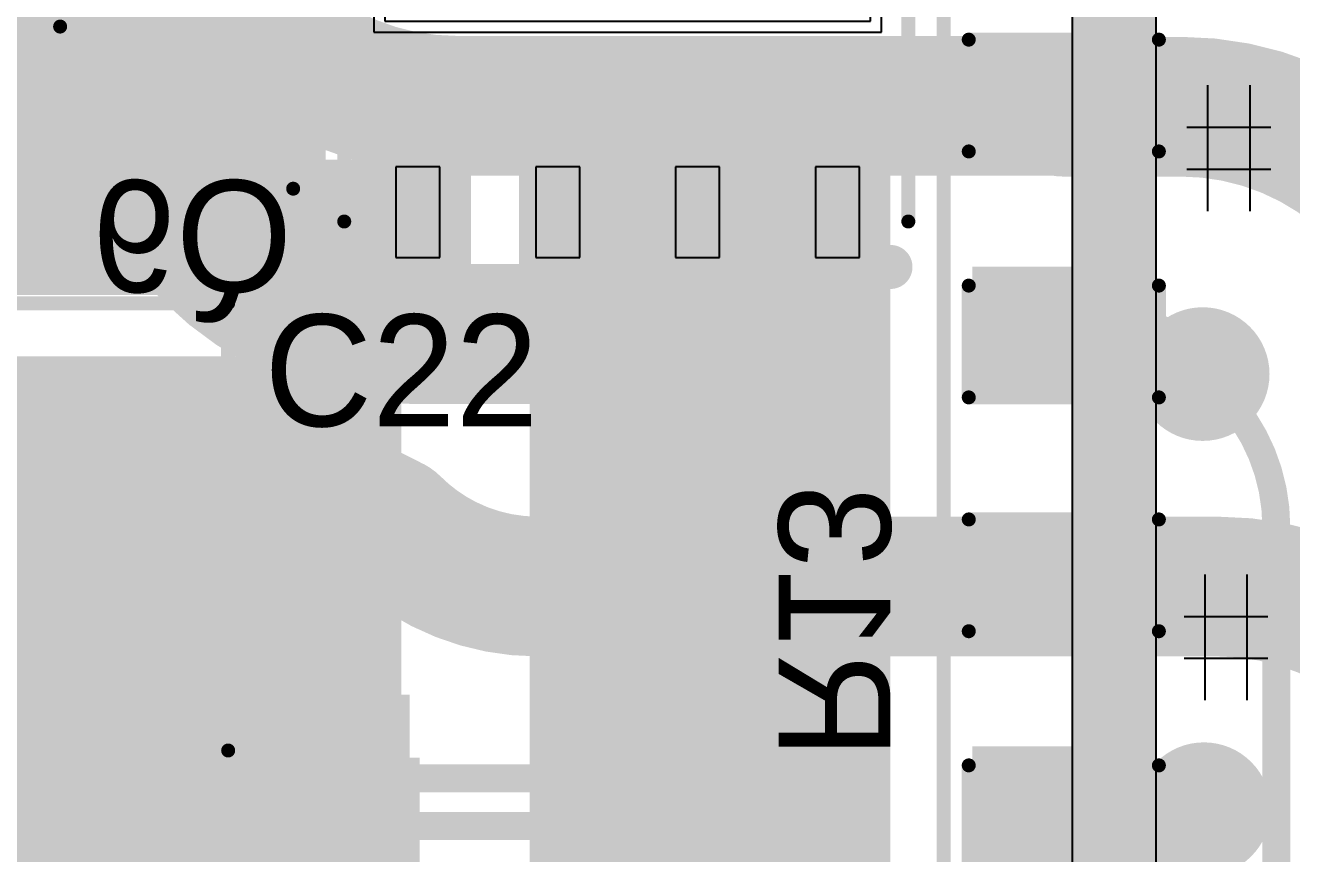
# Model space of a CAD drawing. Header units: millimetres. Extents: x 2.49 to 5.32, y 1.64 to 4.48.
# Drawn here: x 4.5926 to 5.0455, y 2.9391 to 3.2355 of the extents above; entities that cross this region are included whole.
import ezdxf

# ---------------------------------------------------------------- set-up
doc = ezdxf.new("R2010")
doc.units = ezdxf.units.MM
doc.header["$MEASUREMENT"] = 0
for name, color, linetype in [('BottomLayer', 5, 'Continuous'), ('BottomOverlay', 54, 'Continuous'), ('BottomPaste', 16, 'Continuous'), ('BottomSolder', 6, 'Continuous'), ('InternalPlane1', 76, 'Continuous'), ('InternalPlane2', 16, 'Continuous'), ('Mechanical2', 216, 'Continuous'), ('MultiLayer', 9, 'Continuous'), ('TopLayer', 1, 'Continuous'), ('TopOverlay', 2, 'Continuous'), ('TopPaste', 8, 'Continuous'), ('TopSolder', 216, 'Continuous'), ('ViaHoleLayer', 16, 'Continuous')]:
    doc.layers.add(name, color=color, linetype=linetype)

# ---------------------------------------------------------------- blocks, each defined once
blk = doc.blocks.new('B4P_VH_FB_B_LF__SN__B_9')
at = {"layer": 'BottomOverlay', "const_width": 0.005}
blk.add_lwpolyline([(-0.31063, 0.183), (0.31063, 0.183)], dxfattribs=at)
blk = doc.blocks.new('VKME1451J221MV_10')
at = {"layer": 'TopLayer'}
blk.add_solid([(-0.08858, 0.03248), (-0.26574, 0.03248), (-0.08858, -0.03248), (-0.26574, -0.03248)], dxfattribs=at)
at = {"layer": 'TopOverlay', "const_width": 0.005}
for points in [[(-0.20126, -0.039), (-0.20126, -0.199)], [(0.10609, -0.199), (-0.20126, -0.199)]]:
    blk.add_lwpolyline(points, dxfattribs=at)
at = {"layer": 'TopOverlay', "const_width": 0.0025}
for points in [[(-0.20251, -0.039, 1), (-0.20001, -0.039, 1)], [(-0.20251, -0.199, 1), (-0.20001, -0.199, 1)], [(-0.20251, -0.199, 1), (-0.20001, -0.199, 1)]]:
    blk.add_lwpolyline(points, format="xyb", close=True, dxfattribs=at)
at = {"layer": 'TopPaste'}
blk.add_solid([(-0.08858, 0.03248), (-0.26574, 0.03248), (-0.08858, -0.03248), (-0.26574, -0.03248)], dxfattribs=at)
at = {"layer": 'TopSolder'}
blk.add_solid([(-0.08458, 0.03648), (-0.26974, 0.03648), (-0.08458, -0.03648), (-0.26974, -0.03648)], dxfattribs=at)
blk = doc.blocks.new('VT1H471MI135000CE0_15')
at = {"layer": 'TopOverlay', "const_width": 0.005}
for points in [[(0.26736, -0.268), (0.26736, -0.042)], [(-0.136, -0.268), (0.26736, -0.268)]]:
    blk.add_lwpolyline(points, dxfattribs=at)
at = {"layer": 'TopOverlay', "const_width": 0.0025}
blk.add_lwpolyline([(0.26611, -0.268, 1), (0.26861, -0.268, 1)], format="xyb", close=True, dxfattribs=at)
blk.add_lwpolyline([(0.26611, -0.268, 1), (0.26861, -0.268, 1)], format="xyb", close=True, dxfattribs=at)
blk = doc.blocks.new('R__0603_B_43')
at = {"layer": 'BottomLayer'}
for points in [[(-0.015, -0.0175), (-0.015, 0.0175), (-0.045, -0.0175), (-0.045, 0.0175)], [(0.045, -0.0175), (0.045, 0.0175), (0.015, -0.0175), (0.015, 0.0175)]]:
    blk.add_solid(points, dxfattribs=at)
at = {"layer": 'BottomOverlay', "const_width": 0.005}
for points in [[(-0.048, 0.021), (-0.048, -0.021)], [(-0.048, 0.021), (0.048, 0.021)], [(0.048, 0.021), (0.048, -0.021)], [(-0.048, -0.021), (0.048, -0.021)]]:
    blk.add_lwpolyline(points, dxfattribs=at)
at = {"layer": 'BottomOverlay', "const_width": 0.0025}
for points in [[(-0.04925, 0.021, 1), (-0.04675, 0.021, 1)], [(-0.04925, 0.021, 1), (-0.04675, 0.021, 1)], [(0.04675, 0.021, 1), (0.04925, 0.021, 1)], [(0.04675, 0.021, 1), (0.04925, 0.021, 1)], [(-0.04925, -0.021, 1), (-0.04675, -0.021, 1)], [(-0.04925, -0.021, 1), (-0.04675, -0.021, 1)], [(0.04675, -0.021, 1), (0.04925, -0.021, 1)], [(0.04675, -0.021, 1), (0.04925, -0.021, 1)]]:
    blk.add_lwpolyline(points, format="xyb", close=True, dxfattribs=at)
at = {"layer": 'BottomPaste'}
for points in [[(-0.015, -0.0175), (-0.015, 0.0175), (-0.045, -0.0175), (-0.045, 0.0175)], [(0.045, -0.0175), (0.045, 0.0175), (0.015, -0.0175), (0.015, 0.0175)]]:
    blk.add_solid(points, dxfattribs=at)
at = {"layer": 'BottomSolder'}
for points in [[(-0.011, -0.0215), (-0.011, 0.0215), (-0.049, -0.0215), (-0.049, 0.0215)], [(0.049, -0.0215), (0.049, 0.0215), (0.011, -0.0215), (0.011, 0.0215)]]:
    blk.add_solid(points, dxfattribs=at)
blk = doc.blocks.new('RES_2512_B_55')
at = {"layer": 'BottomLayer'}
for points in [[(-0.15945, -0.06693), (-0.09646, -0.06693), (-0.15945, 0.06693), (-0.09646, 0.06693)], [(0.09646, -0.06693), (0.15945, -0.06693), (0.09646, 0.06693), (0.15945, 0.06693)]]:
    blk.add_solid(points, dxfattribs=at)
at = {"layer": 'BottomOverlay', "const_width": 0.01}
for points in [[(-0.167, 0.073), (0.16679, 0.073)], [(-0.167, -0.073), (-0.167, 0.073)], [(0.16679, -0.073), (0.16679, 0.073)], [(-0.167, -0.073), (0.16679, -0.073)]]:
    blk.add_lwpolyline(points, dxfattribs=at)
at = {"layer": 'BottomOverlay', "const_width": 0.005}
for points in [[(-0.1695, 0.073, 1), (-0.1645, 0.073, 1)], [(-0.1695, 0.073, 1), (-0.1645, 0.073, 1)], [(0.16429, 0.073, 1), (0.16929, 0.073, 1)], [(0.16429, 0.073, 1), (0.16929, 0.073, 1)], [(-0.1695, -0.073, 1), (-0.1645, -0.073, 1)], [(-0.1695, -0.073, 1), (-0.1645, -0.073, 1)], [(0.16429, -0.073, 1), (0.16929, -0.073, 1)], [(0.16429, -0.073, 1), (0.16929, -0.073, 1)]]:
    blk.add_lwpolyline(points, format="xyb", close=True, dxfattribs=at)
at = {"layer": 'BottomPaste'}
for points in [[(-0.15945, -0.06693), (-0.09646, -0.06693), (-0.15945, 0.06693), (-0.09646, 0.06693)], [(0.09646, -0.06693), (0.15945, -0.06693), (0.09646, 0.06693), (0.15945, 0.06693)]]:
    blk.add_solid(points, dxfattribs=at)
at = {"layer": 'BottomSolder'}
for points in [[(-0.16345, -0.07093), (-0.09246, -0.07093), (-0.16345, 0.07093), (-0.09246, 0.07093)], [(0.09246, -0.07093), (0.16345, -0.07093), (0.09246, 0.07093), (0.16345, 0.07093)]]:
    blk.add_solid(points, dxfattribs=at)
blk = doc.blocks.new('RES_2512_B_56')
at = {"layer": 'BottomLayer'}
for points in [[(-0.15945, -0.06693), (-0.09646, -0.06693), (-0.15945, 0.06693), (-0.09646, 0.06693)], [(0.09646, -0.06693), (0.15945, -0.06693), (0.09646, 0.06693), (0.15945, 0.06693)]]:
    blk.add_solid(points, dxfattribs=at)
at = {"layer": 'BottomOverlay', "const_width": 0.01}
for points in [[(-0.167, 0.073), (0.16679, 0.073)], [(-0.167, -0.073), (-0.167, 0.073)], [(0.16679, -0.073), (0.16679, 0.073)], [(-0.167, -0.073), (0.16679, -0.073)]]:
    blk.add_lwpolyline(points, dxfattribs=at)
at = {"layer": 'BottomOverlay', "const_width": 0.005}
for points in [[(-0.1695, 0.073, 1), (-0.1645, 0.073, 1)], [(-0.1695, 0.073, 1), (-0.1645, 0.073, 1)], [(0.16429, 0.073, 1), (0.16929, 0.073, 1)], [(0.16429, 0.073, 1), (0.16929, 0.073, 1)], [(-0.1695, -0.073, 1), (-0.1645, -0.073, 1)], [(-0.1695, -0.073, 1), (-0.1645, -0.073, 1)], [(0.16429, -0.073, 1), (0.16929, -0.073, 1)], [(0.16429, -0.073, 1), (0.16929, -0.073, 1)]]:
    blk.add_lwpolyline(points, format="xyb", close=True, dxfattribs=at)
at = {"layer": 'BottomPaste'}
for points in [[(-0.15945, -0.06693), (-0.09646, -0.06693), (-0.15945, 0.06693), (-0.09646, 0.06693)], [(0.09646, -0.06693), (0.15945, -0.06693), (0.09646, 0.06693), (0.15945, 0.06693)]]:
    blk.add_solid(points, dxfattribs=at)
at = {"layer": 'BottomSolder'}
for points in [[(-0.16345, -0.07093), (-0.09246, -0.07093), (-0.16345, 0.07093), (-0.09246, 0.07093)], [(0.09246, -0.07093), (0.16345, -0.07093), (0.09246, 0.07093), (0.16345, 0.07093)]]:
    blk.add_solid(points, dxfattribs=at)
blk = doc.blocks.new('8_P____TDFN_B_66')
at = {"layer": 'BottomLayer'}
for p, q in [((0.1873, 0.08681), (0.01191, 0.08681)), ((0.01191, 0.08681), (0.01191, -0.08681)), ((0.1873, 0.06319), (0.1873, 0.08681)), ((0.15581, 0.03681), (0.15581, 0.06319)), ((0.15581, 0.06319), (0.1873, 0.06319)), ((0.1873, 0.03681), (0.15581, 0.03681)), ((0.1873, 0.01319), (0.1873, 0.03681)), ((0.15581, -0.01319), (0.15581, 0.01319)), ((0.15581, 0.01319), (0.1873, 0.01319)), ((0.1873, -0.01319), (0.15581, -0.01319)), ((0.1873, -0.03681), (0.1873, -0.01319)), ((0.15581, -0.06319), (0.15581, -0.03681)), ((0.15581, -0.03681), (0.1873, -0.03681)), ((0.1873, -0.06319), (0.15581, -0.06319)), ((0.1873, -0.08681), (0.1873, -0.06319)), ((0.01191, -0.08681), (0.1873, -0.08681))]:
    blk.add_line(p, q, dxfattribs=at)
for points in [[(0.15474, 0.06319), (0.18624, 0.06319), (0.15474, 0.08681), (0.18624, 0.08681)], [(-0.07461, 0.06516), (-0.03819, 0.06516), (-0.07461, 0.08484), (-0.03819, 0.08484)], [(0.15474, 0.01319), (0.18624, 0.01319), (0.15474, 0.03681), (0.18624, 0.03681)], [(-0.07461, 0.01516), (-0.03819, 0.01516), (-0.07461, 0.03484), (-0.03819, 0.03484)], [(0.15474, -0.03681), (0.18624, -0.03681), (0.15474, -0.01319), (0.18624, -0.01319)], [(-0.07461, -0.03484), (-0.03819, -0.03484), (-0.07461, -0.01516), (-0.03819, -0.01516)], [(0.15474, -0.08681), (0.18624, -0.08681), (0.15474, -0.06319), (0.18624, -0.06319)], [(-0.07461, -0.08484), (-0.03819, -0.08484), (-0.07461, -0.06516), (-0.03819, -0.06516)]]:
    blk.add_solid(points, dxfattribs=at)
at = {"layer": 'BottomOverlay', "const_width": 0.005}
for points in [[(-0.05974, 0.10138), (0.17254, 0.10138)], [(-0.05974, -0.10038), (0.17254, -0.10038)]]:
    blk.add_lwpolyline(points, dxfattribs=at)
at = {"layer": 'BottomOverlay'}
for points, const_width in [([(-0.06099, 0.10138, 1), (-0.05849, 0.10138, 1)], 0.0025), ([(0.17129, 0.10138, 1), (0.17379, 0.10138, 1)], 0.0025), ([(-0.07206, -0.094, 1), (-0.07994, -0.094, 1)], 0.00787), ([(-0.08191, -0.094, 1), (-0.07797, -0.094, 1)], 0.00394), ([(-0.07403, -0.094, 1), (-0.07009, -0.094, 1)], 0.00394), ([(-0.06099, -0.10038, 1), (-0.05849, -0.10038, 1)], 0.0025), ([(0.17129, -0.10038, 1), (0.17379, -0.10038, 1)], 0.0025)]:
    blk.add_lwpolyline(points, format="xyb", close=True, dxfattribs=dict(at, const_width=const_width))
at = {"layer": 'BottomPaste'}
for p, q in [((-0.04016, 0.08287), (-0.07264, 0.08287)), ((-0.07264, 0.08287), (-0.07264, 0.06713)), ((-0.04016, 0.06713), (-0.04016, 0.08287)), ((0.18533, 0.08484), (0.15581, 0.08484)), ((0.15581, 0.08484), (0.15581, 0.06516)), ((0.18533, 0.06516), (0.18533, 0.08484)), ((-0.07264, 0.06713), (-0.04016, 0.06713)), ((0.15581, 0.06516), (0.18533, 0.06516)), ((0.081, 0.06299), (0.02195, 0.06299)), ((0.02195, 0.06299), (0.02195, 0.00394)), ((0.081, 0.00394), (0.081, 0.06299)), ((0.14793, 0.06299), (0.08888, 0.06299)), ((0.08888, 0.06299), (0.08888, 0.00394)), ((0.14793, 0.00394), (0.14793, 0.06299)), ((-0.04016, 0.03287), (-0.07264, 0.03287)), ((-0.07264, 0.03287), (-0.07264, 0.01713)), ((-0.04016, 0.01713), (-0.04016, 0.03287)), ((0.18533, 0.03484), (0.15581, 0.03484)), ((0.15581, 0.03484), (0.15581, 0.01516)), ((0.18533, 0.01516), (0.18533, 0.03484)), ((-0.07264, 0.01713), (-0.04016, 0.01713)), ((0.15581, 0.01516), (0.18533, 0.01516)), ((0.02195, 0.00394), (0.081, 0.00394)), ((0.08888, 0.00394), (0.14793, 0.00394)), ((0.081, -0.00394), (0.02195, -0.00394)), ((0.02195, -0.00394), (0.02195, -0.06299)), ((0.081, -0.06299), (0.081, -0.00394)), ((0.14793, -0.00394), (0.08888, -0.00394)), ((0.08888, -0.00394), (0.08888, -0.06299)), ((0.14793, -0.06299), (0.14793, -0.00394)), ((-0.04016, -0.01713), (-0.07264, -0.01713)), ((-0.07264, -0.01713), (-0.07264, -0.03287)), ((-0.04016, -0.03287), (-0.04016, -0.01713)), ((0.18533, -0.01516), (0.15581, -0.01516)), ((0.15581, -0.01516), (0.15581, -0.03484)), ((0.18533, -0.03484), (0.18533, -0.01516)), ((-0.07264, -0.03287), (-0.04016, -0.03287)), ((0.15581, -0.03484), (0.18533, -0.03484)), ((0.02195, -0.06299), (0.081, -0.06299)), ((0.08888, -0.06299), (0.14793, -0.06299)), ((-0.04016, -0.06713), (-0.07264, -0.06713)), ((-0.07264, -0.06713), (-0.07264, -0.08287)), ((-0.04016, -0.08287), (-0.04016, -0.06713)), ((0.18533, -0.06516), (0.15581, -0.06516)), ((0.15581, -0.06516), (0.15581, -0.08484)), ((0.18533, -0.08484), (0.18533, -0.06516)), ((-0.07264, -0.08287), (-0.04016, -0.08287)), ((0.15581, -0.08484), (0.18533, -0.08484))]:
    blk.add_line(p, q, dxfattribs=at)
at = {"layer": 'BottomSolder'}
for p, q in [((0.19124, 0.09075), (0.00797, 0.09075)), ((0.00797, 0.09075), (0.00797, -0.09075)), ((0.19124, 0.05925), (0.19124, 0.09075)), ((0.15974, 0.04075), (0.15974, 0.05925)), ((0.15974, 0.05925), (0.19124, 0.05925)), ((0.19124, 0.04075), (0.15974, 0.04075)), ((0.19124, 0.00925), (0.19124, 0.04075)), ((0.15974, -0.00925), (0.15974, 0.00925)), ((0.15974, 0.00925), (0.19124, 0.00925)), ((0.19124, -0.00925), (0.15974, -0.00925)), ((0.19124, -0.04075), (0.19124, -0.00925)), ((0.15974, -0.05925), (0.15974, -0.04075)), ((0.15974, -0.04075), (0.19124, -0.04075)), ((0.19124, -0.05925), (0.15974, -0.05925)), ((0.19124, -0.09075), (0.19124, -0.05925)), ((0.00797, -0.09075), (0.19124, -0.09075))]:
    blk.add_line(p, q, dxfattribs=at)
for points in [[(0.15074, 0.05919), (0.19024, 0.05919), (0.15074, 0.09081), (0.19024, 0.09081)], [(-0.07861, 0.06116), (-0.03419, 0.06116), (-0.07861, 0.08884), (-0.03419, 0.08884)], [(0.15074, 0.00919), (0.19024, 0.00919), (0.15074, 0.04081), (0.19024, 0.04081)], [(-0.07861, 0.01116), (-0.03419, 0.01116), (-0.07861, 0.03884), (-0.03419, 0.03884)], [(-0.07861, -0.03884), (-0.03419, -0.03884), (-0.07861, -0.01116), (-0.03419, -0.01116)], [(0.15074, -0.04081), (0.19024, -0.04081), (0.15074, -0.00919), (0.19024, -0.00919)], [(-0.07861, -0.08884), (-0.03419, -0.08884), (-0.07861, -0.06116), (-0.03419, -0.06116)], [(0.15074, -0.09081), (0.19024, -0.09081), (0.15074, -0.05919), (0.19024, -0.05919)]]:
    blk.add_solid(points, dxfattribs=at)
blk = doc.blocks.new('SOD_123W_B_79')
at = {"layer": 'BottomLayer'}
for points in [[(-0.08465, -0.02953), (-0.02559, -0.02953), (-0.08465, 0.02953), (-0.02559, 0.02953)], [(0.02559, -0.02953), (0.08465, -0.02953), (0.02559, 0.02953), (0.08465, 0.02953)]]:
    blk.add_solid(points, dxfattribs=at)
at = {"layer": 'BottomOverlay', "const_width": 0.00787}
for points in [[(-0.09112, 0.04), (-0.09112, -0.041)], [(-0.09112, 0.04), (0.09088, 0.04)], [(0.09088, 0.04), (0.09088, -0.041)], [(-0.09112, -0.041), (0.09088, -0.041)]]:
    blk.add_lwpolyline(points, dxfattribs=at)
at = {"layer": 'BottomOverlay', "const_width": 0.00394}
for points in [[(-0.09309, 0.04, 1), (-0.08915, 0.04, 1)], [(-0.09309, 0.04, 1), (-0.08915, 0.04, 1)], [(0.08891, 0.04, 1), (0.09285, 0.04, 1)], [(0.08891, 0.04, 1), (0.09285, 0.04, 1)], [(-0.09309, -0.041, 1), (-0.08915, -0.041, 1)], [(-0.09309, -0.041, 1), (-0.08915, -0.041, 1)], [(0.08891, -0.041, 1), (0.09285, -0.041, 1)], [(0.08891, -0.041, 1), (0.09285, -0.041, 1)]]:
    blk.add_lwpolyline(points, format="xyb", close=True, dxfattribs=at)
at = {"layer": 'BottomOverlay'}
blk.add_solid([(0.09088, -0.0429), (0.13988, -0.0429), (0.09088, 0.0431), (0.13988, 0.0431)], dxfattribs=at)
at = {"layer": 'BottomPaste'}
for points in [[(-0.08465, -0.02953), (-0.02559, -0.02953), (-0.08465, 0.02953), (-0.02559, 0.02953)], [(0.02559, -0.02953), (0.08465, -0.02953), (0.02559, 0.02953), (0.08465, 0.02953)]]:
    blk.add_solid(points, dxfattribs=at)
at = {"layer": 'BottomSolder'}
for points in [[(-0.08865, -0.03353), (-0.02159, -0.03353), (-0.08865, 0.03353), (-0.02159, 0.03353)], [(0.02159, -0.03353), (0.08865, -0.03353), (0.02159, 0.03353), (0.08865, 0.03353)]]:
    blk.add_solid(points, dxfattribs=at)
blk = doc.blocks.new('C__0805_95')
at = {"layer": 'TopLayer'}
for points in [[(-0.06, -0.03), (-0.02, -0.03), (-0.06, 0.03), (-0.02, 0.03)], [(0.02, -0.03), (0.06, -0.03), (0.02, 0.03), (0.06, 0.03)]]:
    blk.add_solid(points, dxfattribs=at)
at = {"layer": 'TopOverlay', "const_width": 0.005}
for points in [[(-0.064, -0.034), (-0.064, 0.034)], [(-0.024, 0.034), (-0.064, 0.034)], [(0.064, 0.034), (0.024, 0.034)], [(0.064, -0.034), (0.064, 0.034)], [(-0.024, -0.034), (-0.064, -0.034)], [(0.064, -0.034), (0.024, -0.034)]]:
    blk.add_lwpolyline(points, dxfattribs=at)
at = {"layer": 'TopOverlay', "const_width": 0.0025}
for points in [[(-0.06525, 0.034, 1), (-0.06275, 0.034, 1)], [(-0.06525, 0.034, 1), (-0.06275, 0.034, 1)], [(-0.02525, 0.034, 1), (-0.02275, 0.034, 1)], [(0.02275, 0.034, 1), (0.02525, 0.034, 1)], [(0.06275, 0.034, 1), (0.06525, 0.034, 1)], [(0.06275, 0.034, 1), (0.06525, 0.034, 1)], [(-0.06525, -0.034, 1), (-0.06275, -0.034, 1)], [(-0.06525, -0.034, 1), (-0.06275, -0.034, 1)], [(-0.02525, -0.034, 1), (-0.02275, -0.034, 1)], [(0.02275, -0.034, 1), (0.02525, -0.034, 1)], [(0.06275, -0.034, 1), (0.06525, -0.034, 1)], [(0.06275, -0.034, 1), (0.06525, -0.034, 1)]]:
    blk.add_lwpolyline(points, format="xyb", close=True, dxfattribs=at)
at = {"layer": 'TopPaste'}
for points in [[(-0.06, -0.03), (-0.02, -0.03), (-0.06, 0.03), (-0.02, 0.03)], [(0.02, -0.03), (0.06, -0.03), (0.02, 0.03), (0.06, 0.03)]]:
    blk.add_solid(points, dxfattribs=at)
at = {"layer": 'TopSolder'}
for points in [[(-0.06276, -0.03276), (-0.01724, -0.03276), (-0.06276, 0.03276), (-0.01724, 0.03276)], [(0.01724, -0.03276), (0.06276, -0.03276), (0.01724, 0.03276), (0.06276, 0.03276)]]:
    blk.add_solid(points, dxfattribs=at)
blk = doc.blocks.new('C__0805_96')
at = {"layer": 'TopLayer'}
for points in [[(-0.06, -0.03), (-0.02, -0.03), (-0.06, 0.03), (-0.02, 0.03)], [(0.02, -0.03), (0.06, -0.03), (0.02, 0.03), (0.06, 0.03)]]:
    blk.add_solid(points, dxfattribs=at)
at = {"layer": 'TopOverlay', "const_width": 0.005}
for points in [[(-0.064, -0.034), (-0.064, 0.034)], [(-0.024, 0.034), (-0.064, 0.034)], [(0.064, 0.034), (0.024, 0.034)], [(0.064, -0.034), (0.064, 0.034)], [(-0.024, -0.034), (-0.064, -0.034)], [(0.064, -0.034), (0.024, -0.034)]]:
    blk.add_lwpolyline(points, dxfattribs=at)
at = {"layer": 'TopOverlay', "const_width": 0.0025}
for points in [[(-0.06525, 0.034, 1), (-0.06275, 0.034, 1)], [(-0.06525, 0.034, 1), (-0.06275, 0.034, 1)], [(-0.02525, 0.034, 1), (-0.02275, 0.034, 1)], [(0.02275, 0.034, 1), (0.02525, 0.034, 1)], [(0.06275, 0.034, 1), (0.06525, 0.034, 1)], [(0.06275, 0.034, 1), (0.06525, 0.034, 1)], [(-0.06525, -0.034, 1), (-0.06275, -0.034, 1)], [(-0.06525, -0.034, 1), (-0.06275, -0.034, 1)], [(-0.02525, -0.034, 1), (-0.02275, -0.034, 1)], [(0.02275, -0.034, 1), (0.02525, -0.034, 1)], [(0.06275, -0.034, 1), (0.06525, -0.034, 1)], [(0.06275, -0.034, 1), (0.06525, -0.034, 1)]]:
    blk.add_lwpolyline(points, format="xyb", close=True, dxfattribs=at)
at = {"layer": 'TopPaste'}
for points in [[(-0.06, -0.03), (-0.02, -0.03), (-0.06, 0.03), (-0.02, 0.03)], [(0.02, -0.03), (0.06, -0.03), (0.02, 0.03), (0.06, 0.03)]]:
    blk.add_solid(points, dxfattribs=at)
at = {"layer": 'TopSolder'}
for points in [[(-0.06276, -0.03276), (-0.01724, -0.03276), (-0.06276, 0.03276), (-0.01724, 0.03276)], [(0.01724, -0.03276), (0.06276, -0.03276), (0.01724, 0.03276), (0.06276, 0.03276)]]:
    blk.add_solid(points, dxfattribs=at)

msp = doc.modelspace()

# ---------------------------------------------------------------- linework, layer by layer
at = {"layer": 'BottomLayer'}
for points, const_width in [([(4.78709, 3.125, 1), (4.79891, 3.125, 1)], 0.01181), ([(4.81889, 3.125, 1), (4.8307, 3.125, 1)], 0.01181), ([(5.00776, 3.11067, 1), (5.01957, 3.11067, 1)], 0.01181), ([(5.01117, 3.11067, 1), (5.01617, 3.11067, 1)], 0.005), ([(5.01747, 3.10437, 1), (5.02247, 3.10437, 1)], 0.005), ([(5.01747, 3.10437, 1), (5.02247, 3.10437, 1)], 0.005), ([(5.01747, 3.10437, 1), (5.02247, 3.10437, 1)], 0.005), ([(5.01747, 3.10436, 1), (5.02247, 3.10436, 1)], 0.005), ([(5.01747, 3.10436, 1), (5.02247, 3.10436, 1)], 0.005), ([(5.01747, 3.10436, 1), (5.02247, 3.10436, 1)], 0.005), ([(4.61875, 3.09213, 1), (4.63125, 3.09213, 1)], 0.0125), ([(4.65875, 3.09213, 1), (4.67125, 3.09213, 1)], 0.0125), ([(4.69375, 3.09013, 1), (4.70625, 3.09013, 1)], 0.0125), ([(5.0375, 3.056, 1), (5.0425, 3.056, 1)], 0.005), ([(5.0375, 3.056, 1), (5.0425, 3.056, 1)], 0.005), ([(4.61909, 3.00855, 1), (4.63091, 3.00855, 1)], 0.01181), ([(4.65659, 3.00855, 1), (4.66841, 3.00855, 1)], 0.01181), ([(4.69409, 3.00855, 1), (4.70591, 3.00855, 1)], 0.01181), ([(4.61875, 2.98313, 1), (4.63125, 2.98313, 1)], 0.0125), ([(4.61875, 2.98313, 1), (4.63125, 2.98313, 1)], 0.0125), ([(4.62075, 2.98313, 1), (4.63325, 2.98313, 1)], 0.0125), ([(4.62075, 2.98313, 1), (4.63325, 2.98313, 1)], 0.0125), ([(4.65875, 2.98313, 1), (4.67125, 2.98313, 1)], 0.0125), ([(4.65875, 2.98313, 1), (4.67125, 2.98313, 1)], 0.0125), ([(4.66075, 2.98313, 1), (4.67325, 2.98313, 1)], 0.0125), ([(4.66075, 2.98313, 1), (4.67325, 2.98313, 1)], 0.0125), ([(4.61909, 2.97875, 1), (4.63091, 2.97875, 1)], 0.01181), ([(4.65659, 2.97875, 1), (4.66841, 2.97875, 1)], 0.01181), ([(4.69375, 2.98113, 1), (4.70625, 2.98113, 1)], 0.0125), ([(4.69375, 2.98113, 1), (4.70625, 2.98113, 1)], 0.0125), ([(4.69409, 2.97875, 1), (4.70591, 2.97875, 1)], 0.01181), ([(4.69575, 2.98113, 1), (4.70825, 2.98113, 1)], 0.0125), ([(5.0082, 2.955, 1), (5.02001, 2.955, 1)], 0.01181), ([(5.01117, 2.955, 1), (5.01617, 2.955, 1)], 0.005)]:
    msp.add_lwpolyline(points, format="xyb", close=True, dxfattribs=dict(at, const_width=const_width))
for points, const_width in [([(5.01367, 3.11067), (5.01997, 3.10437)], 0.01), ([(5.01997, 3.10437), (5.01997, 3.10436)], 0.01), ([(4.625, 2.98313), (4.625, 3.09213)], 0.025), ([(4.665, 2.98313), (4.665, 3.09213)], 0.025), ([(4.7, 2.98113), (4.7, 3.09013)], 0.025), ([(5.04, 2.93397), (5.04, 3.056)], 0.01), ([(4.625, 2.98313), (4.627, 2.98313)], 0.025), ([(4.627, 2.92313), (4.627, 2.98313)], 0.025), ([(4.665, 2.98313), (4.667, 2.98313)], 0.025), ([(4.667, 2.92313), (4.667, 2.98313)], 0.025), ([(4.7, 2.98113), (4.702, 2.98113)], 0.025), ([(5.01367, 2.93262), (5.01367, 2.955)], 0.01)]:
    msp.add_lwpolyline(points, dxfattribs=dict(at, const_width=const_width))
at = {"layer": 'BottomLayer', "const_width": 0.01}
for points in [[(5.01997, 3.10437, -0.000048), (5.01997, 3.10436)], [(5.01997, 3.10436, -0.198863), (5.04, 3.056)]]:
    msp.add_lwpolyline(points, format="xyb", dxfattribs=at)
at = {"layer": 'BottomLayer'}
for points in [[(4.572, 3.139), (4.7, 3.139), (4.572, 3.268), (4.7, 3.268)], [(4.773, 2.824), (4.902, 2.824), (4.773, 3.189), (4.902, 3.189)], [(4.593, 3.139), (4.752, 3.139), (4.593, 3.1874), (4.752, 3.1874)], [(4.518, 2.798), (4.727, 2.798), (4.518, 3.116), (4.727, 3.116)]]:
    msp.add_solid(points, dxfattribs=at)
at = {"layer": 'BottomSolder', "const_width": 0.01581}
for points in [[(4.78509, 3.125, 1), (4.80091, 3.125, 1)], [(4.81689, 3.125, 1), (4.8327, 3.125, 1)], [(5.00576, 3.11067, 1), (5.02157, 3.11067, 1)], [(4.61709, 3.00855, 1), (4.63291, 3.00855, 1)], [(4.65459, 3.00855, 1), (4.67041, 3.00855, 1)], [(4.69209, 3.00855, 1), (4.70791, 3.00855, 1)], [(4.61709, 2.97875, 1), (4.63291, 2.97875, 1)], [(4.65459, 2.97875, 1), (4.67041, 2.97875, 1)], [(4.69209, 2.97875, 1), (4.70791, 2.97875, 1)], [(5.0062, 2.955, 1), (5.02201, 2.955, 1)]]:
    msp.add_lwpolyline(points, format="xyb", close=True, dxfattribs=at)
at = {"layer": 'InternalPlane1'}
for p, q in [((4.99707, 2.785), (4.99707, 3.538)), ((4.96693, 3.53176), (4.96693, 2.79207))]:
    msp.add_line(p, q, dxfattribs=at)
at = {"layer": 'InternalPlane1', "const_width": 0.03}
msp.add_lwpolyline([(4.982, 2.785), (4.982, 3.538)], dxfattribs=at)
at = {"layer": 'InternalPlane1', "const_width": 0.02391}
for points in [[(4.78105, 3.125, 1), (4.80495, 3.125, 1)], [(4.81284, 3.125, 1), (4.83675, 3.125, 1)], [(5.00171, 3.11067, 1), (5.02562, 3.11067, 1)], [(4.61305, 3.00855, 1), (4.63695, 3.00855, 1)], [(4.65055, 3.00855, 1), (4.67445, 3.00855, 1)], [(4.68805, 3.00855, 1), (4.71195, 3.00855, 1)], [(4.61305, 2.97875, 1), (4.63695, 2.97875, 1)], [(4.65055, 2.97875, 1), (4.67445, 2.97875, 1)], [(4.68805, 2.97875, 1), (4.71195, 2.97875, 1)], [(5.00215, 2.955, 1), (5.02606, 2.955, 1)]]:
    msp.add_lwpolyline(points, format="xyb", close=True, dxfattribs=at)
at = {"layer": 'InternalPlane2', "const_width": 0.02391}
for points in [[(4.78105, 3.125, 1), (4.80495, 3.125, 1)], [(4.81284, 3.125, 1), (4.83675, 3.125, 1)], [(5.00171, 3.11067, 1), (5.02562, 3.11067, 1)], [(5.00215, 2.955, 1), (5.02606, 2.955, 1)]]:
    msp.add_lwpolyline(points, format="xyb", close=True, dxfattribs=at)
at = {"layer": 'Mechanical2', "const_width": 0.015}
msp.add_lwpolyline([(5.30364, 3.062, 1), (2.50836, 3.062, 1)], format="xyb", close=True, dxfattribs=at)
at = {"layer": 'MultiLayer', "const_width": 0.01181}
for points in [[(4.78709, 3.125, 1), (4.79891, 3.125, 1)], [(4.81889, 3.125, 1), (4.8307, 3.125, 1)], [(5.00776, 3.11067, 1), (5.01957, 3.11067, 1)], [(4.61909, 3.00855, 1), (4.63091, 3.00855, 1)], [(4.65659, 3.00855, 1), (4.66841, 3.00855, 1)], [(4.69409, 3.00855, 1), (4.70591, 3.00855, 1)], [(4.61909, 2.97875, 1), (4.63091, 2.97875, 1)], [(4.65659, 2.97875, 1), (4.66841, 2.97875, 1)], [(4.69409, 2.97875, 1), (4.70591, 2.97875, 1)], [(5.0082, 2.955, 1), (5.02001, 2.955, 1)]]:
    msp.add_lwpolyline(points, format="xyb", close=True, dxfattribs=at)
at = {"layer": 'TopLayer'}
for points, const_width in [([(4.64181, 3.27019), (4.67604, 3.23596)], 0.05), ([(4.74675, 3.20667), (4.964, 3.20667)], 0.05), ([(4.964, 3.20633), (5.00591, 3.20633)], 0.05), ([(4.52838, 3.197), (4.58447, 3.197)], 0.05), ([(4.64, 3.174), (4.65971, 3.15429)], 0.05), ([(4.73042, 3.125), (4.82479, 3.125)], 0.05), ([(4.964, 3.12633), (4.97584, 3.12633)], 0.01), ([(4.41796, 3.069), (4.67499, 3.069)], 0.05), ([(4.77573, 3.03467), (4.964, 3.03467)], 0.05), ([(4.964, 3.03467), (5.01891, 3.03467)], 0.05), ([(4.964, 2.95467), (5.01377, 2.95467)], 0.02), ([(5.01377, 2.95467), (5.0141, 2.955)], 0.01)]:
    msp.add_lwpolyline(points, dxfattribs=dict(at, const_width=const_width))
for points, const_width in [([(4.66354, 3.23596, 1), (4.68854, 3.23596, 1)], 0.025), ([(4.66354, 3.23596, 1), (4.68854, 3.23596, 1)], 0.025), ([(4.73425, 3.20667, 1), (4.75925, 3.20667, 1)], 0.025), ([(4.73425, 3.20667, 1), (4.75925, 3.20667, 1)], 0.025), ([(4.9515, 3.20667, 1), (4.9765, 3.20667, 1)], 0.025), ([(4.9515, 3.20633, 1), (4.9765, 3.20633, 1)], 0.025), ([(4.99341, 3.20633, 1), (5.01841, 3.20633, 1)], 0.025), ([(4.99341, 3.20633, 1), (5.01841, 3.20633, 1)], 0.025), ([(4.57197, 3.197, 1), (4.59697, 3.197, 1)], 0.025), ([(4.57197, 3.197, 1), (4.59697, 3.197, 1)], 0.025), ([(4.6275, 3.174, 1), (4.6525, 3.174, 1)], 0.025), ([(4.6275, 3.174, 1), (4.6525, 3.174, 1)], 0.025), ([(4.64721, 3.15429, 1), (4.67221, 3.15429, 1)], 0.025), ([(4.64721, 3.15429, 1), (4.67221, 3.15429, 1)], 0.025), ([(4.71792, 3.125, 1), (4.74292, 3.125, 1)], 0.025), ([(4.71792, 3.125, 1), (4.74292, 3.125, 1)], 0.025), ([(4.81229, 3.125, 1), (4.83729, 3.125, 1)], 0.025), ([(4.78709, 3.125, 1), (4.79891, 3.125, 1)], 0.01181), ([(4.81889, 3.125, 1), (4.8307, 3.125, 1)], 0.01181), ([(4.97084, 3.12633, 1), (4.98084, 3.12633, 1)], 0.01), ([(4.9615, 3.12633, 1), (4.9665, 3.12633, 1)], 0.005), ([(4.97334, 3.12633, 1), (4.97834, 3.12633, 1)], 0.005), ([(5.00776, 3.11067, 1), (5.01957, 3.11067, 1)], 0.01181), ([(5.00867, 3.11067, 1), (5.01867, 3.11067, 1)], 0.01), ([(4.66249, 3.069, 1), (4.68749, 3.069, 1)], 0.025), ([(4.66249, 3.069, 1), (4.68749, 3.069, 1)], 0.025), ([(4.71099, 3.05631, 1), (4.73599, 3.05631, 1)], 0.025), ([(4.71099, 3.05631, 1), (4.73599, 3.05631, 1)], 0.025), ([(4.72965, 3.04274, 1), (4.75465, 3.04274, 1)], 0.025), ([(4.72965, 3.04274, 1), (4.75465, 3.04274, 1)], 0.025), ([(4.76323, 3.03467, 1), (4.78823, 3.03467, 1)], 0.025), ([(4.76323, 3.03467, 1), (4.78823, 3.03467, 1)], 0.025), ([(4.9515, 3.03467, 1), (4.9765, 3.03467, 1)], 0.025), ([(4.9515, 3.03467, 1), (4.9765, 3.03467, 1)], 0.025), ([(5.00641, 3.03467, 1), (5.03141, 3.03467, 1)], 0.025), ([(5.00641, 3.03467, 1), (5.03141, 3.03467, 1)], 0.025), ([(4.61909, 3.00855, 1), (4.63091, 3.00855, 1)], 0.01181), ([(4.65659, 3.00855, 1), (4.66841, 3.00855, 1)], 0.01181), ([(4.69409, 3.00855, 1), (4.70591, 3.00855, 1)], 0.01181), ([(4.61909, 2.97875, 1), (4.63091, 2.97875, 1)], 0.01181), ([(4.65659, 2.97875, 1), (4.66841, 2.97875, 1)], 0.01181), ([(4.69409, 2.97875, 1), (4.70591, 2.97875, 1)], 0.01181), ([(5.0082, 2.955, 1), (5.02001, 2.955, 1)], 0.01181), ([(4.959, 2.95467, 1), (4.969, 2.95467, 1)], 0.01), ([(5.00877, 2.95467, 1), (5.01877, 2.95467, 1)], 0.01), ([(5.01127, 2.95467, 1), (5.01627, 2.95467, 1)], 0.005), ([(5.0116, 2.955, 1), (5.0166, 2.955, 1)], 0.005)]:
    msp.add_lwpolyline(points, format="xyb", close=True, dxfattribs=dict(at, const_width=const_width))
for points, const_width in [([(4.74675, 3.20667, -0.198912), (4.67604, 3.23596)], 0.05), ([(5.00591, 3.20633, -0.198912), (5.07662, 3.17704)], 0.05), ([(4.58447, 3.197, -0.198912), (4.64, 3.174)], 0.05), ([(4.73042, 3.125, -0.198912), (4.65971, 3.15429)], 0.05), ([(4.97584, 3.12633, -0.198912), (5.01367, 3.11067)], 0.02), ([(4.67499, 3.069, -0.128678), (4.72349, 3.05631)], 0.05), ([(4.74215, 3.04274, -0.078532), (4.72349, 3.05631)], 0.05), ([(4.77573, 3.03467, -0.118529), (4.74215, 3.04274)], 0.05), ([(5.01891, 3.03467, -0.198912), (5.08962, 3.00538)], 0.05)]:
    msp.add_lwpolyline(points, format="xyb", dxfattribs=dict(at, const_width=const_width))
for points in [[(4.517, 2.949), (4.678, 2.949), (4.517, 3.03355), (4.678, 3.03355)], [(4.517, 2.811), (4.73, 2.811), (4.517, 2.996), (4.73, 2.996)]]:
    msp.add_solid(points, dxfattribs=at)
at = {"layer": 'TopOverlay'}
for p, q in [((5.0155, 3.169), (5.0155, 3.21399)), ((5.03049, 3.21399), (5.03049, 3.169)), ((5.008, 3.19899), (5.03049, 3.19899)), ((5.03049, 3.19899), (5.03799, 3.19899)), ((5.008, 3.184), (5.03799, 3.184)), ((5.0145, 2.994), (5.0145, 3.03899)), ((5.02949, 3.03899), (5.02949, 2.994)), ((5.007, 3.02399), (5.02949, 3.02399)), ((5.02949, 3.02399), (5.03699, 3.02399)), ((5.007, 3.009), (5.03699, 3.009))]:
    msp.add_line(p, q, dxfattribs=at)
at = {"layer": 'TopSolder', "const_width": 0.01581}
for points in [[(4.78509, 3.125, 1), (4.80091, 3.125, 1)], [(4.81689, 3.125, 1), (4.8327, 3.125, 1)], [(5.00576, 3.11067, 1), (5.02157, 3.11067, 1)], [(4.61709, 3.00855, 1), (4.63291, 3.00855, 1)], [(4.65459, 3.00855, 1), (4.67041, 3.00855, 1)], [(4.69209, 3.00855, 1), (4.70791, 3.00855, 1)], [(4.61709, 2.97875, 1), (4.63291, 2.97875, 1)], [(4.65459, 2.97875, 1), (4.67041, 2.97875, 1)], [(4.69209, 2.97875, 1), (4.70791, 2.97875, 1)], [(5.0062, 2.955, 1), (5.02201, 2.955, 1)]]:
    msp.add_lwpolyline(points, format="xyb", close=True, dxfattribs=at)
at = {"layer": 'ViaHoleLayer', "const_width": 0.00591}
for points in [[(4.79005, 3.125, 1), (4.79595, 3.125, 1)], [(4.82184, 3.125, 1), (4.82775, 3.125, 1)], [(5.01071, 3.11067, 1), (5.01662, 3.11067, 1)], [(4.62205, 3.00855, 1), (4.62795, 3.00855, 1)], [(4.65955, 3.00855, 1), (4.66545, 3.00855, 1)], [(4.69705, 3.00855, 1), (4.70295, 3.00855, 1)], [(4.62205, 2.97875, 1), (4.62795, 2.97875, 1)], [(4.65955, 2.97875, 1), (4.66545, 2.97875, 1)], [(4.69705, 2.97875, 1), (4.70295, 2.97875, 1)], [(5.01115, 2.955, 1), (5.01706, 2.955, 1)]]:
    msp.add_lwpolyline(points, format="xyb", close=True, dxfattribs=at)

# ---------------------------------------------------------------- block references
for name, p, rotation in [('VT1H471MI135000CE0_15', (4.421, 3.445), 360), ('SOD_123W_B_79', (4.655, 3.28059), 90), ('8_P____TDFN_B_66', (4.808, 3.225), 90), ('B4P_VH_FB_B_LF__SN__B_9', (5.104, 3.06895), 90), ('R__0603_B_43', (4.584, 3.283), 90), ('C__0805_95', (4.964, 3.16633), 270), ('VKME1451J221MV_10', (4.46384, 2.937), 180), ('RES_2512_B_55', (4.684, 3.039), 360), ('C__0805_96', (4.964, 2.99467), 270), ('RES_2512_B_56', (4.684, 2.876), 360)]:
    msp.add_blockref(name, p, dxfattribs=dict(rotation=rotation))

# ---------------------------------------------------------------- texts
at = {"layer": 'BottomOverlay', "text_generation_flag": 2}
msp.add_text('Q9', height=0.04, dxfattribs=at).set_placement((4.688, 3.14))
msp.add_text('R13', height=0.04, rotation=270, dxfattribs=at).set_placement((4.862, 2.973))
at = {"layer": 'TopOverlay'}
msp.add_text('C22', height=0.04, dxfattribs=at).set_placement((4.678, 3.092))

doc.saveas('drawing.dxf')
